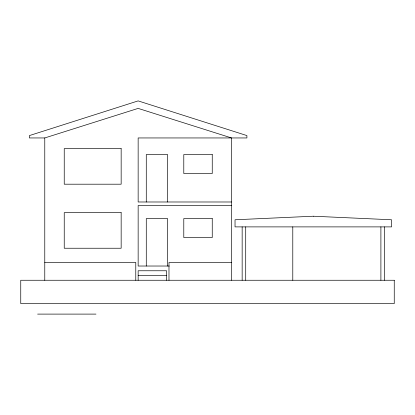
<?xml version="1.0" encoding="UTF-8"?>
<svg xmlns="http://www.w3.org/2000/svg" width="415" height="415" viewBox="0 0 415 415"><rect width="100%" height="100%" fill="white"/><g stroke="black" fill="none" stroke-linecap="round" stroke-linejoin="round"><path stroke-width="0.62" d="M231.523 201.986L138.148 201.986L138.148 137.951L246.909 137.951L246.909 135.581L138.148 100.897L29.392 135.581L29.392 137.951L44.773 137.951L138.148 108.398L231.523 137.951L231.523 280.255M231.523 205.544L138.148 205.544L138.148 266.025L169.273 266.025M44.773 262.467L135.778 262.467L135.778 280.255M231.523 262.467L168.983 262.467L168.983 280.255M138.148 275.513L166.612 275.513M37.62 314.103L95.979 314.103M384.456 226.891L384.456 280.255M380.897 226.891L380.897 280.255M292.788 226.891L292.788 280.255M245.711 226.891L245.711 280.255M242.153 226.891L242.153 280.255M167.624 201.986L167.624 154.551L146.277 154.551L146.277 201.986M167.624 266.025L167.624 218.591L146.277 218.591L146.277 266.025M166.612 280.255L166.612 270.767L138.148 270.767L138.148 280.255M44.773 137.951L44.773 280.255M313.315 216.22L235.035 219.774L235.035 226.891L391.568 226.891L391.568 219.774L313.315 216.22M121.159 148.622L64.237 148.622L64.237 184.198L121.159 184.198L121.159 148.622M212.247 154.551L183.788 154.551L183.788 173.527L212.247 173.527L212.247 154.551M121.159 212.662L64.237 212.662L64.237 248.237L121.159 248.237L121.159 212.662M212.247 218.591L183.788 218.591L183.788 237.562L212.247 237.562L212.247 218.591M394.25 280.255L20.75 280.255L20.75 303.598L394.25 303.598L394.25 280.255"/></g></svg>
